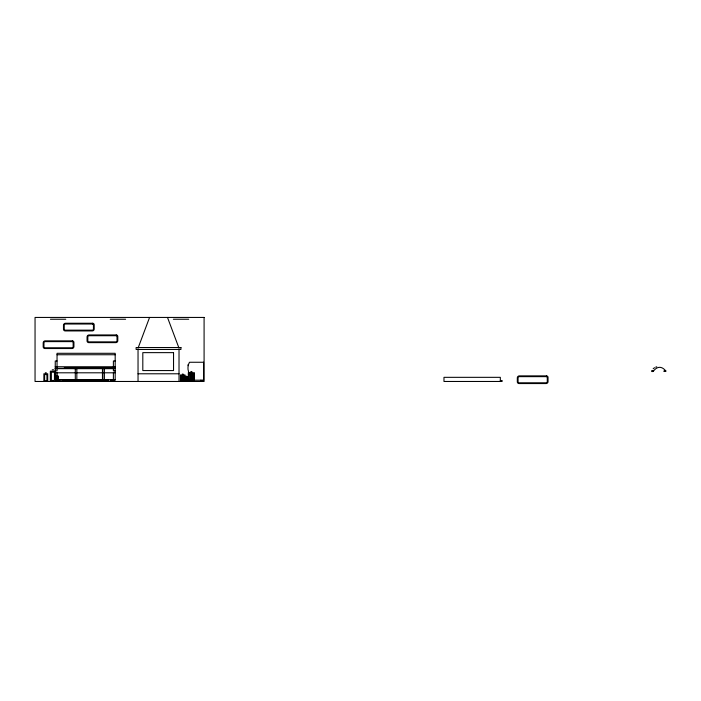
<?xml version="1.0" encoding="UTF-8"?>
<svg xmlns="http://www.w3.org/2000/svg" width="701" height="701" viewBox="0 0 701 701"><rect width="100%" height="100%" fill="white"/><g stroke="black" fill="none" stroke-linecap="round" stroke-linejoin="round"><path stroke-width="1.05" d="M57.044 381.467L57.044 372.801M664.276 370.627C662.068 372.371 668.228 371.109 664.855 370.531M138.036 348.178L149.567 317.439M653.411 371.171C650.694 372.932 651.098 368.989 653.411 371.171A25.455 11.821 -90 0 1 665.897 371.171M653.166 368.708L654.568 367.71M655.663 367.149L656.776 366.816M50.419 319.235L65.78 319.235M110.259 319.235L125.619 319.235M173.357 319.235L188.718 319.235M57.044 354.741L115.183 354.741M57.044 360.98L55.248 360.98L55.248 376.262M115.183 360.98L113.387 360.98L113.387 370.873L115.183 370.873M55.248 366.746L115.183 366.746M64.238 367.894L114.955 367.894M55.248 368.34L115.183 368.34M55.248 368.665L114.955 368.665M52.224 369.804L53.6 369.804M55.248 370.873L57.044 370.873L57.044 353.295L115.183 353.295L115.183 380.187L110.136 380.187M190.795 371.548L191.96 371.548M45.293 372.766L46.284 372.766M55.248 372.801L115.183 372.801M191.058 373.589L188.849 373.589L188.849 380.59L191.058 380.59M138.036 373.782L179.018 373.782M182.295 374.071L183.163 374.071M56.597 375.289L57.307 375.289M182.488 375.596L180.84 375.596L180.84 380.818L182.488 380.818M182.97 375.596L184.617 375.596L184.67 381.467M55.589 376.016L58.314 376.016L58.314 381.467M185.993 376.218L186.606 376.218M184.67 376.831L187.929 376.831L187.929 381.467M186.133 377.296L184.959 377.296L184.959 381.002L186.133 381.002M186.475 377.296L187.64 377.296L187.64 381.002L186.475 381.002M57.044 379.723L75.13 379.723M77.294 379.723L115.183 379.723M57.018 380.187L60.295 380.187M62.161 380.187L108.261 380.187M500.33 380.512L502.118 380.512L502.118 381.467L443.978 381.467L443.978 377.331L500.33 377.331L500.33 381.467M182.97 380.818L184.617 380.818M167.495 317.439L179.018 348.178M202.037 380.187L202.037 381.467M200.758 380.187L200.758 381.467M194.449 381.467L194.449 372.722L188.306 372.722L188.306 381.467M193.765 373.589L193.765 380.59M192.819 380.187L192.819 381.467M192.284 373.589L192.284 380.59M192.048 380.187L192.048 381.467M191.741 372.722L191.741 381.467M191.014 372.722L191.014 381.467M190.83 376.376L190.83 377.304M190.768 380.187L190.768 381.467M190.47 373.589L190.47 380.59M188.99 373.589L188.99 380.59M188.113 364.581L188.113 365.659M187.561 377.296L187.561 381.002M186.781 377.296L186.781 381.002M186.492 376.831L186.492 381.467M186.107 376.831L186.107 381.467M185.818 377.296L185.818 381.002M185.02 381.467L185.02 374.939L180.437 374.939L180.437 381.467M184.512 375.596L184.512 380.818M183.408 375.596L183.408 380.818M183.005 374.939L183.005 381.467M182.453 374.939L182.453 381.467M182.05 375.596L182.05 380.818M180.946 375.596L180.946 380.818M179.018 349.247L179.018 381.467M138.036 349.247L138.036 381.467M113.387 372.801L113.387 379.723M113.387 380.187L113.387 381.467M110.828 379.723L110.828 381.467M108.261 379.723L108.261 381.467M104.966 367.894L104.966 368.665M104.388 368.665L104.388 381.467M102.845 368.665L102.845 381.467M102.451 368.665L102.451 381.467M76.838 368.665L76.838 381.467M75.296 368.665L75.296 381.467M74.227 367.894L74.227 368.665M62.161 379.723L62.161 381.467M59.603 379.679L59.603 381.467M55.589 381.467L55.484 371.171L50.341 371.171L50.341 381.467M47.712 381.467L47.712 373.782L43.874 373.782L43.874 381.467M204.087 317.439L35.05 317.439L35.05 381.467L204.087 381.467L204.087 317.439M92.681 323.249L65.508 323.249A2.033 2.033 0 0 0 63.476 325.282L63.476 329.216A1.717 1.717 0 0 0 65.184 330.933L92.278 330.933A1.937 1.937 0 0 0 94.206 328.997L94.206 324.773A1.525 1.525 0 0 0 92.681 323.249M92.681 324.011L65.508 324.011A1.262 1.262 0 0 0 64.247 325.282L64.247 329.216A0.946 0.946 0 0 0 65.184 330.162L92.278 330.162A1.165 1.165 0 0 0 93.443 328.997L93.435 324.677L92.681 324.011M116.261 334.947L89.088 334.947A2.033 2.033 0 0 0 87.055 336.979L87.055 340.914A1.717 1.717 0 0 0 88.773 342.631L115.858 342.631A1.937 1.937 0 0 0 117.794 340.695L117.794 336.471A1.525 1.525 0 0 0 116.261 334.947M116.261 335.718L89.088 335.718A1.262 1.262 0 0 0 87.827 336.979L87.827 340.914A0.946 0.946 0 0 0 88.773 341.86L115.858 341.86A1.165 1.165 0 0 0 117.023 340.695L117.014 336.375L116.261 335.718M72.396 340.852L45.223 340.852A2.033 2.033 0 0 0 43.19 342.885L43.19 346.82A1.717 1.717 0 0 0 44.908 348.537L71.993 348.537A1.937 1.937 0 0 0 73.929 346.601L73.929 342.377A1.525 1.525 0 0 0 72.396 340.852M72.396 341.624L45.223 341.624A1.262 1.262 0 0 0 43.961 342.885L43.961 346.82A0.946 0.946 0 0 0 44.908 347.766L71.993 347.766A1.165 1.165 0 0 0 73.158 346.601L73.149 342.281L72.396 341.624M180.937 347.538L136.117 347.538L136.117 349.457L180.937 349.457L180.937 347.538M173.541 352.638L142.811 352.638L142.811 370.566L173.541 370.566L173.541 352.638M203.553 362.259L189.472 362.259A11.575 11.575 0 0 0 189.472 373.782A4.101 4.101 0 0 1 189.472 380.187L203.553 380.187L203.553 362.259M54.459 372.205L51.366 372.205L51.366 380.441L54.459 380.441L54.459 372.205M193.905 373.589L191.697 373.589L191.697 380.59L193.905 380.59L193.905 373.589M46.941 374.553L44.636 374.553L44.636 380.704L46.941 380.704L46.941 374.553M546.517 375.876L519.345 375.876A2.033 2.033 0 0 0 517.312 377.909L517.312 381.843A1.717 1.717 0 0 0 519.02 383.561L546.105 383.561A1.937 1.937 0 0 0 548.042 381.624L548.042 377.401A1.525 1.525 0 0 0 546.517 375.876M57.771 376.56L56.133 376.56L56.133 380.923L57.771 380.923L57.771 376.56M546.517 376.647L519.345 376.647A1.262 1.262 0 0 0 518.074 377.909L518.074 381.843A0.946 0.946 0 0 0 519.02 382.79L546.105 382.79A1.165 1.165 0 0 0 547.271 381.624L547.271 377.304L546.614 376.647"/></g></svg>
